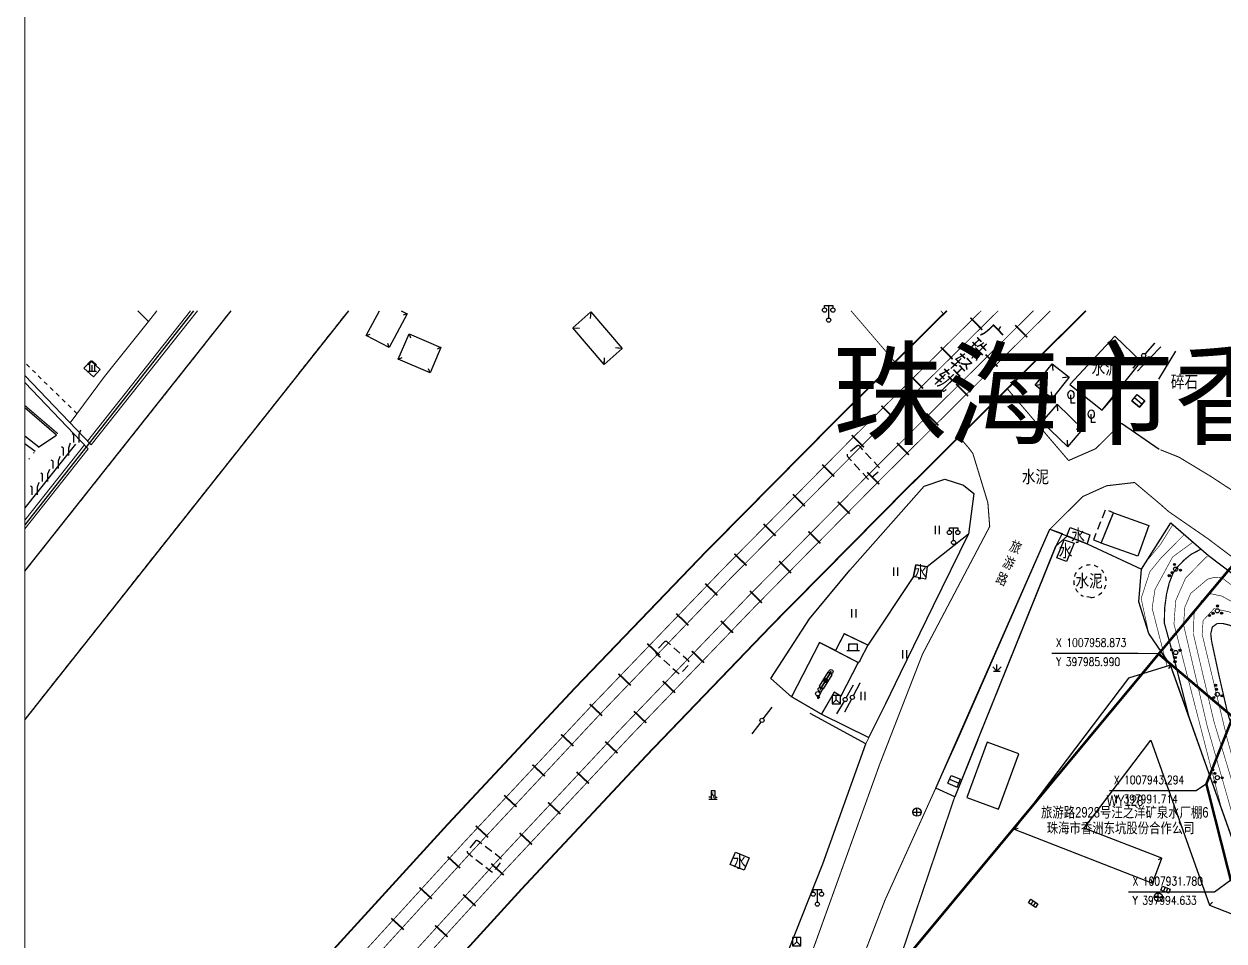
# Model space of a CAD drawing. Extents: x 396500 to 398250, y 1005980 to 1008200.
# Drawn here: x 397849.9 to 397993.8, y 1007924.5 to 1008034.4 of the extents above; entities that cross this region are included whole.
import ezdxf
from ezdxf.enums import TextEntityAlignment as Align

# ---------------------------------------------------------------- set-up
doc = ezdxf.new("R2010")
doc.units = 0
doc.header["$LTSCALE"] = 0.5
for name, pattern in [('X2', [10, 8, -2]), ('X31', [1.7999999999999998, 1.2, -0.6]), ('X4', [1.6, 0, -1.6]), ('X5', [3, 2, -1]), ('X6', [2, 1, -1])]:
    doc.linetypes.add(name, pattern=pattern)
doc.layers.get('0').update_dxf_attribs({"linetype": 'CONTINUOUS'})
doc.layers.add('ASSIST', color=7, linetype='CONTINUOUS', plot=False)
for name, color, linetype in [('DGX', 2, 'CONTINUOUS'), ('DLDW', 11, 'CONTINUOUS'), ('DLSS', 4, 'CONTINUOUS'), ('DMTZ', 3, 'CONTINUOUS'), ('GXYZ', 2, 'CONTINUOUS'), ('JMD', 6, 'CONTINUOUS'), ('SXSS', 5, 'CONTINUOUS'), ('ZBTZ', 3, 'CONTINUOUS'), ('权属人', 160, 'CONTINUOUS'), ('用地红线', 1, 'CONTINUOUS'), ('编号', 90, 'CONTINUOUS'), ('门牌号', 1, 'CONTINUOUS')]:
    doc.layers.add(name, color=color, linetype=linetype)
doc.layers.add('绘图层', color=6, linetype='CONTINUOUS', lineweight=5)
doc.styles.add('HZ', font='rs.shx', dxfattribs={"width": 0.8, "bigfont": 'hztxt.shx'})
doc.styles.add('正等线体', font='simhei.ttf')
doc.styles.add('等线体', font='simhei.ttf')
doc.styles.add('粗等线体', font='simhei.ttf')
doc.styles.add('细等线体', font='长等线体_0.TTF', dxfattribs={"width": 0.8})
doc.linetypes.add('10421', pattern='A,2,[150,AAA.SHX,S=1,R=0,X=0,Y=1],1e-11', length=2.00000000001)
doc.linetypes.add('10422', pattern='A,2,[150,AAA.SHX,S=1,R=0,X=0,Y=1],2,[177,AAA.SHX,S=1,R=0,X=0,Y=0.8],1e-09', length=4.000000001)
doc.linetypes.add('1161', pattern='A,0,[149,AAA.SHX,S=0.15,R=0,X=0,Y=0],-1.6', length=1.6)
doc.linetypes.add('443', pattern='A,5,[169,AAA.SHX,S=0.83,R=0,X=0,Y=0],5', length=10)
doc.linetypes.add('444', pattern='A,4.5,[145,AAA.SHX,S=1,R=0,X=0,Y=1],4.5,-0.5,[146,AAA.SHX,S=1,R=0,X=0,Y=0],-0.5', length=10)

# ---------------------------------------------------------------- blocks, each defined once
blk = doc.blocks.new('gc097')
for p, q in [((-1, 2.9), (-1, 3.5)), ((-1, 3.5), (1, 3.5)), ((0, 0.5), (0, 3.5)), ((1, 3.5), (1, 2.9))]:
    blk.add_line(p, q)
for centre in [(-1, 2.4), (1, 2.4), (0, 0)]:
    blk.add_circle(centre, 0.5)
blk = doc.blocks.new('gc101')
for p, q in [((0, 2.5), (-1, 1.5)), ((-1, 0), (1, 0)), ((-0.6, 0), (-0.5983115850127944, 1.901688414987206)), ((0, 0), (-0.0005166990142682656, 1.399999904650757)), ((0, 2.5), (1.002087048422828, 1.497912951577172)), ((0.6000000000000001, 0), (0.5987081131094926, 1.901291886890507))]:
    blk.add_line(p, q)
blk = doc.blocks.new('gc246')
at = {"flags": 128}
for points in [[(1.217165205044916, 3.346913961614623), (0.8067410330541137, 2.219282816671533), (0.8067410330541136, 0.419282816671533)], [(-0.3932589669458864, 0.419282816671533), (-0.3932589669458862, 2.219282816671533), (-0.8262716688381055, 2.469282816671533)]]:
    blk.add_lwpolyline(points, dxfattribs=at)
blk = doc.blocks.new('gc049')
for p, q in [((-1, 1), (-1, -1)), ((1, 1), (-1, 1)), ((-1, -1), (0, 0)), ((0, 0), (0, 1)), ((0, 0), (1, -1)), ((1, -1), (1, 1)), ((-1, -1), (1, -1))]:
    blk.add_line(p, q)
blk = doc.blocks.new('gc041')
for p, q in [((-1, 0.5), (1, 0.5)), ((-1, -0.5), (-1, 0.5)), ((-0.3300000000000001, 0.5), (-0.3300000000000001, -0.5)), ((0.3300000000000001, 0.5), (0.3300000000000001, -0.5)), ((1, 0.5), (1, -0.5)), ((1, -0.5), (-1, -0.5))]:
    blk.add_line(p, q)
blk = doc.blocks.new('gc043')
for p, q in [((-1, 0), (1, 0)), ((-8.881784197001252e-16, -1), (-8.881784197001252e-16, 1))]:
    blk.add_line(p, q)
blk.add_circle((0, 0), 1)
blk = doc.blocks.new('gc013c')
at = {"linetype": 'Continuous'}
blk.add_line((0.5, 0), (4, 0), dxfattribs=at)
at = {"linetype": 'Continuous', "const_width": 0.15, "flags": 128}
blk.add_lwpolyline([(3.775, 0, 1), (3.925, 0, 1)], format="xyb", close=True, dxfattribs=at)
blk = doc.blocks.new('gc170')
at = {"linetype": 'Continuous'}
blk.add_circle((0, 0), 0.5, dxfattribs=at)
blk = doc.blocks.new('gc232')
for p, q in [((0.5, 1), (0.5, -1)), ((0.5, -1), (0.1897334897496602, -0.4626026403593213)), ((0.5, -1), (0.8102500000000001, -0.4626312369517558))]:
    blk.add_line(p, q)
blk.add_circle((0, 0), 0.5)
blk = doc.blocks.new('A$C28A84825')
at = {"linetype": 'Continuous', "const_width": 0.2, "flags": 128}
blk.add_lwpolyline([(0.332572994039122, 1.427472111254405), (0.1325729940391219, 0.7274721112544054), (0.532572994039122, 0.7274721112544054), (0.332572994039122, 0.02747211125440541)], dxfattribs=at)
blk = doc.blocks.new('gc314')
for p, q in [((-0.5, 0.5), (-0.9999995954230021, 0.499363936454213)), ((-1, 0), (1, 0)), ((0.5, 0), (0.5, 0.5)), ((0.5, 0.5), (0.9999995954230021, 0.499363936454213))]:
    blk.add_line(p, q)
blk.add_lwpolyline([(-0.5, 0), (0.5, 0), (0.5, 2), (-0.5, 2)], close=True)
blk.add_blockref('A$C28A84825', (-0.332572994039122, 0.2725278887455946))
blk = doc.blocks.new('gc022')
for p, q in [((-1.5, 0), (1.5, 0)), ((-1, 0), (-1, 1.6)), ((-1, 1.6), (1, 1.6)), ((-1, 1.6), (-0.8, 1.4)), ((1, 1.6), (0.8, 1.4)), ((1, 1.6), (1, 0))]:
    blk.add_line(p, q)
blk = doc.blocks.new('gc143')
for p, q in [((2.498001805406602e-16, 1), (9.593355060531668e-17, 2)), ((2.498001805406602e-16, 1), (2.498001805406602e-16, 0)), ((1, 0), (0, 0))]:
    blk.add_line(p, q)
for centre, start, end in [((0.2249999999999998, 2), 102.6803834918198, 257.3196165081802), ((-0.2249999999999998, 2), 282.6803834918198, 77.31961650818025)]:
    blk.add_arc(centre, 1.025, start, end)
blk = doc.blocks.new('gc121')
for p, q in [((-0.5, -1), (-0.5, 1)), ((0.5, -1), (0.5, 1))]:
    blk.add_line(p, q)
blk = doc.blocks.new('gc124')
for p, q in [((-1, 1), (0, 0)), ((-0.8, 0), (0.8, 0)), ((0, 0), (0, 1.6)), ((0, 0), (1, 1))]:
    blk.add_line(p, q)
blk = doc.blocks.new('*U110')
at = {"linetype": 'Continuous'}
for points in [[(-0.2499999999999999, 2.2), (-0.2377641290737883, 2.122745751406264), (-0.2377641290737882, 2.277254248593737)], [(-0.2377641290737882, 2.277254248593737), (-0.2022542485937368, 2.053053686926882), (-0.2022542485937367, 2.346946313073119)], [(-0.2022542485937368, 2.053053686926882), (-0.2377641290737882, 2.277254248593737), (-0.2377641290737883, 2.122745751406264)], [(-0.2022542485937367, 2.346946313073119), (-0.1469463130731183, 1.997745751406264), (-0.1469463130731182, 2.402254248593737)], [(-0.1469463130731183, 1.997745751406264), (-0.2022542485937367, 2.346946313073119), (-0.2022542485937368, 2.053053686926882)], [(-0.1469463130731182, 2.402254248593737), (-0.07725424859373693, 1.962235870926212), (-0.0772542485937368, 2.437764129073789)], [(-0.07725424859373693, 1.962235870926212), (-0.1469463130731182, 2.402254248593737), (-0.1469463130731183, 1.997745751406264)], [(-0.0772542485937368, 2.437764129073789), (-1.387778780781446e-16, 1.95), (4.163336342344337e-17, 2.45)], [(-1.387778780781446e-16, 1.95), (-0.0772542485937368, 2.437764129073789), (-0.07725424859373693, 1.962235870926212)], [(4.163336342344337e-17, 2.45), (0.07725424859373665, 1.962235870926212), (0.07725424859373689, 2.437764129073789)], [(0.07725424859373665, 1.962235870926212), (4.163336342344337e-17, 2.45), (-1.387778780781446e-16, 1.95)], [(0.07725424859373689, 2.437764129073789), (0.1469463130731181, 1.997745751406263), (0.1469463130731183, 2.402254248593737)], [(0.1469463130731181, 1.997745751406263), (0.07725424859373689, 2.437764129073789), (0.07725424859373665, 1.962235870926212)], [(0.1469463130731183, 2.402254248593737), (0.2022542485937366, 2.053053686926882), (0.2022542485937368, 2.346946313073119)], [(0.2022542485937366, 2.053053686926882), (0.1469463130731183, 2.402254248593737), (0.1469463130731181, 1.997745751406263)], [(0.2022542485937368, 2.346946313073119), (0.2377641290737881, 2.122745751406263), (0.2377641290737884, 2.277254248593737)], [(0.2377641290737881, 2.122745751406263), (0.2022542485937368, 2.346946313073119), (0.2022542485937366, 2.053053686926882)], [(0.25, 2.2), (0.2377641290737884, 2.277254248593737), (0.2377641290737881, 2.122745751406263)]]:
    blk.add_solid(points, dxfattribs=at)
blk = doc.blocks.new('*U109')
at = {"linetype": 'Continuous'}
for points in [[(-0.2499999999999999, 1.2), (-0.2377641290737883, 1.122745751406263), (-0.2377641290737882, 1.277254248593737)], [(-0.2377641290737882, 1.277254248593737), (-0.2022542485937368, 1.053053686926882), (-0.2022542485937367, 1.346946313073118)], [(-0.2022542485937368, 1.053053686926882), (-0.2377641290737882, 1.277254248593737), (-0.2377641290737883, 1.122745751406263)], [(-0.2022542485937367, 1.346946313073118), (-0.1469463130731183, 0.9977457514062633), (-0.1469463130731182, 1.402254248593737)], [(-0.1469463130731183, 0.9977457514062633), (-0.2022542485937367, 1.346946313073118), (-0.2022542485937368, 1.053053686926882)], [(-0.1469463130731182, 1.402254248593737), (-0.07725424859373693, 0.9622358709262118), (-0.0772542485937368, 1.437764129073788)], [(-0.07725424859373693, 0.9622358709262118), (-0.1469463130731182, 1.402254248593737), (-0.1469463130731183, 0.9977457514062633)], [(-0.0772542485937368, 1.437764129073788), (-1.387778780781446e-16, 0.9500000000000002), (4.163336342344337e-17, 1.45)], [(-1.387778780781446e-16, 0.9500000000000002), (-0.0772542485937368, 1.437764129073788), (-0.07725424859373693, 0.9622358709262118)], [(4.163336342344337e-17, 1.45), (0.07725424859373665, 0.9622358709262117), (0.07725424859373689, 1.437764129073788)], [(0.07725424859373665, 0.9622358709262117), (4.163336342344337e-17, 1.45), (-1.387778780781446e-16, 0.9500000000000002)], [(0.07725424859373689, 1.437764129073788), (0.1469463130731181, 0.9977457514062632), (0.1469463130731183, 1.402254248593737)], [(0.1469463130731181, 0.9977457514062632), (0.07725424859373689, 1.437764129073788), (0.07725424859373665, 0.9622358709262117)], [(0.1469463130731183, 1.402254248593737), (0.2022542485937366, 1.053053686926882), (0.2022542485937368, 1.346946313073118)], [(0.2022542485937366, 1.053053686926882), (0.1469463130731183, 1.402254248593737), (0.1469463130731181, 0.9977457514062632)], [(0.2022542485937368, 1.346946313073118), (0.2377641290737881, 1.122745751406263), (0.2377641290737884, 1.277254248593737)], [(0.2377641290737881, 1.122745751406263), (0.2022542485937368, 1.346946313073118), (0.2022542485937366, 1.053053686926882)], [(0.25, 1.2), (0.2377641290737884, 1.277254248593737), (0.2377641290737881, 1.122745751406263)]]:
    blk.add_solid(points, dxfattribs=at)
blk = doc.blocks.new('*U108')
at = {"linetype": 'Continuous'}
for points in [[(-1.25, -0.5999999999999999), (-1.237764129073788, -0.6772542485937367), (-1.237764129073788, -0.522745751406263)], [(-1.237764129073788, -0.522745751406263), (-1.202254248593737, -0.7469463130731181), (-1.202254248593737, -0.4530536869268817)], [(-1.202254248593737, -0.7469463130731181), (-1.237764129073788, -0.522745751406263), (-1.237764129073788, -0.6772542485937367)], [(-1.202254248593737, -0.4530536869268817), (-1.146946313073118, -0.8022542485937366), (-1.146946313073118, -0.3977457514062632)], [(-1.146946313073118, -0.8022542485937366), (-1.202254248593737, -0.4530536869268817), (-1.202254248593737, -0.7469463130731181)], [(-1.146946313073118, -0.3977457514062632), (-1.077254248593737, -0.8377641290737882), (-1.077254248593737, -0.3622358709262117)], [(-1.077254248593737, -0.8377641290737882), (-1.146946313073118, -0.3977457514062632), (-1.146946313073118, -0.8022542485937366)], [(-1.077254248593737, -0.3622358709262117), (-1, -0.8499999999999999), (-1, -0.35)], [(-1, -0.8499999999999999), (-1.077254248593737, -0.3622358709262117), (-1.077254248593737, -0.8377641290737882)], [(-1, -0.35), (-0.9227457514062634, -0.8377641290737883), (-0.9227457514062631, -0.3622358709262116)], [(-0.9227457514062634, -0.8377641290737883), (-1, -0.35), (-1, -0.8499999999999999)], [(-0.9227457514062631, -0.3622358709262116), (-0.8530536869268819, -0.8022542485937367), (-0.8530536869268817, -0.3977457514062632)], [(-0.8530536869268819, -0.8022542485937367), (-0.9227457514062631, -0.3622358709262116), (-0.9227457514062634, -0.8377641290737883)], [(-0.8530536869268817, -0.3977457514062632), (-0.7977457514062634, -0.7469463130731182), (-0.7977457514062631, -0.4530536869268817)], [(-0.7977457514062634, -0.7469463130731182), (-0.8530536869268817, -0.3977457514062632), (-0.8530536869268819, -0.8022542485937367)], [(-0.7977457514062631, -0.4530536869268817), (-0.7622358709262118, -0.677254248593737), (-0.7622358709262116, -0.5227457514062631)], [(-0.7622358709262118, -0.677254248593737), (-0.7977457514062631, -0.4530536869268817), (-0.7977457514062634, -0.7469463130731182)], [(-0.75, -0.6), (-0.7622358709262116, -0.5227457514062631), (-0.7622358709262118, -0.677254248593737)]]:
    blk.add_solid(points, dxfattribs=at)
blk = doc.blocks.new('*U107')
at = {"linetype": 'Continuous'}
for points in [[(0.7500000000000001, -0.6), (0.7622358709262117, -0.6772542485937367), (0.7622358709262118, -0.5227457514062632)], [(0.7622358709262118, -0.5227457514062632), (0.7977457514062632, -0.7469463130731182), (0.7977457514062632, -0.4530536869268818)], [(0.7977457514062632, -0.7469463130731182), (0.7622358709262118, -0.5227457514062632), (0.7622358709262117, -0.6772542485937367)], [(0.7977457514062632, -0.4530536869268818), (0.8530536869268817, -0.8022542485937367), (0.8530536869268819, -0.3977457514062633)], [(0.8530536869268817, -0.8022542485937367), (0.7977457514062632, -0.4530536869268818), (0.7977457514062632, -0.7469463130731182)], [(0.8530536869268819, -0.3977457514062633), (0.922745751406263, -0.8377641290737883), (0.9227457514062632, -0.3622358709262118)], [(0.922745751406263, -0.8377641290737883), (0.8530536869268819, -0.3977457514062633), (0.8530536869268817, -0.8022542485937367)], [(0.9227457514062632, -0.3622358709262118), (0.9999999999999999, -0.8499999999999999), (1, -0.3500000000000001)], [(0.9999999999999999, -0.8499999999999999), (0.9227457514062632, -0.3622358709262118), (0.922745751406263, -0.8377641290737883)], [(1, -0.3500000000000001), (1.077254248593737, -0.8377641290737884), (1.077254248593737, -0.3622358709262117)], [(1.077254248593737, -0.8377641290737884), (1, -0.3500000000000001), (0.9999999999999999, -0.8499999999999999)], [(1.077254248593737, -0.3622358709262117), (1.146946313073118, -0.8022542485937368), (1.146946313073118, -0.3977457514062633)], [(1.146946313073118, -0.8022542485937368), (1.077254248593737, -0.3622358709262117), (1.077254248593737, -0.8377641290737884)], [(1.146946313073118, -0.3977457514062633), (1.202254248593737, -0.7469463130731184), (1.202254248593737, -0.4530536869268819)], [(1.202254248593737, -0.7469463130731184), (1.146946313073118, -0.3977457514062633), (1.146946313073118, -0.8022542485937368)], [(1.202254248593737, -0.4530536869268819), (1.237764129073788, -0.6772542485937371), (1.237764129073788, -0.5227457514062632)], [(1.237764129073788, -0.6772542485937371), (1.202254248593737, -0.4530536869268819), (1.202254248593737, -0.7469463130731184)], [(1.25, -0.6000000000000001), (1.237764129073788, -0.5227457514062632), (1.237764129073788, -0.6772542485937371)]]:
    blk.add_solid(points, dxfattribs=at)
blk = doc.blocks.new('gc160')
for centre, radius in [((0, 0), 0.5), ((0, 2.2), 0.25), ((0, 1.2), 0.25), ((-1, -0.6), 0.25), ((1, -0.6000000000000001), 0.25)]:
    blk.add_circle(centre, radius)
at = {"linetype": 'Continuous'}
for name in ['*U110', '*U109', '*U108', '*U107']:
    blk.add_blockref(name, (0, 0), dxfattribs=at)

msp = doc.modelspace()

# ---------------------------------------------------------------- linework, layer by layer
at = {"layer": 'ASSIST', "linetype": 'Continuous', "flags": 128}
for points in [[(397888.8274695566, 1008000), (397850.0302192221, 1007951.026507146)], [(397850.0302192221, 1007968.776707239), (397874.7807306174, 1008000)], [(397988.0178422469, 1007995.157792278), (397985.9851880405, 1007991.813679531)], [(397982.7782289438, 1007989.207265654), (397983.6759296581, 1007988.432426685)], [(397850.0302192221, 1007985.025961482), (397851.7019715965, 1007983.706403535), (397853.8323677323, 1007985.077617154), (397850.0302192221, 1007988.351306463)], [(397856.0993983601, 1007984.005969069), (397850.0302192221, 1007976.38492515)], [(397945.401, 1007954.626), (397946.71, 1007956.754)], [(397946.71, 1007956.754), (397945.401, 1007954.626)], [(397960.718, 1007943.386), (397961.833, 1007942.924)]]:
    msp.add_lwpolyline(points, dxfattribs=at)
for points in [[(397982.7782289438, 1007989.207265654), (397983.4316323918, 1007989.964275518), (397984.3293331061, 1007989.189436549), (397983.6759296581, 1007988.432426685)], [(397945.553, 1007951.657), (397951.2334972474, 1007948.842597359), (397953.2651311129, 1007952.943179989), (397955.0494482921, 1007956.57860388), (397959.002119266, 1007964.684186054), (397963.1706418317, 1007973.232406338), (397958.2474240019, 1007969.322047542), (397958.015529731, 1007967.844395825), (397956.5968221483, 1007968.150468842), (397951.127, 1007959.938), (397950.2128246261, 1007958.161552322), (397950.105, 1007957.936), (397949.975, 1007957.839), (397947.895, 1007953.827), (397947.0910860585, 1007954.295613152)]]:
    msp.add_lwpolyline(points, close=True, dxfattribs=at)
at = {"layer": 'ASSIST', "linetype": 'X4'}
msp.add_lwpolyline([(397851.7019715965, 1007983.706403535), (397850.0302192221, 1007981.580817724)], dxfattribs=at)
at = {"layer": 'ASSIST', "linetype": '1161'}
msp.add_lwpolyline([(397961.545, 1007941.769), (397959.2652969812, 1007942.802326583), (397972.948, 1007973.816), (397974.441, 1007973.306), (397973.6641770755, 1007971.773652233), (397973.2403559842, 1007970.723803153), (397964.2011311055, 1007948.332699642)], close=True, dxfattribs=at)
at = {"layer": 'ASSIST', "linetype": '1161', "flags": 128}
msp.add_lwpolyline([(398000.1721420163, 1007927.816650965), (397997.6464091484, 1007928.797857087), (397996.3463264855, 1007932.447150286), (397995.0537159347, 1007936.075469489), (397995.0537159347, 1007936.075469489), (397991.1258694326, 1007947.100817288), (397988.9927923, 1007953.08830108), (397988.9927923, 1007953.08830108), (397987.4080969571, 1007957.536493569), (397984.8039844411, 1007961.330714532), (397983.6342487605, 1007965.135764327), (397983.945952911, 1007969.039477577), (397985.1810993179, 1007970.986425789), (397987.4692420095, 1007974.593200904), (397991.975999532, 1007970.664143808), (397995.1028032826, 1007968.313693148), (397997.056425396, 1007966.856468436), (397999.8770925649, 1007964.724893757), (398000, 1007964.63823271)], dxfattribs=at)
at = {"layer": 'DGX', "linetype": 'Continuous', "const_width": 0.075, "flags": 128}
for points, elevation in [([(397987.7036193841, 1007974.388867282), (397986.1865636034, 1007971.957743823), (397984.57939342, 1007970.037963149)], 21), ([(397989.0752209994, 1007973.193084941), (397986.2805540371, 1007970.374122255), (397984.9336810014, 1007968.726946334), (397983.893031533, 1007965.512162594), (397984.8039844411, 1007961.330714532)], 21.5), ([(397986.9945910826, 1007957.406660964), (397985.2072345028, 1007964.3578511), (397985.5538401035, 1007966.599742411), (397987.6630868785, 1007970.492364628), (397990.1176586315, 1007972.284272574)], 22), ([(397993.5371589671, 1007940.332399595), (397987.8276, 1007962.465), (397988.0364, 1007965.2682), (397989.2184, 1007967.9518), (397991.755590318, 1007970.550910882), (397991.8533616695, 1007970.48425572)], 23), ([(397999.054056924, 1007928.52398383), (397998.0159741946, 1007931.246767571), (397997.2970763341, 1007932.463646729), (397996.3196830764, 1007934.915886942), (397995.5807736253, 1007937.790250004), (397994.734, 1007939.9806), (397991.809, 1007950.2352), (397988.9772, 1007962.373), (397989.1338, 1007964.4754), (397989.8362, 1007966.1302), (397991.881186414, 1007967.850976077), (397992.7677122273, 1007968.065657548), (397993.5711281757, 1007968.003330296), (397994.7545168874, 1007967.102623851), (397999.6903160361, 1007963.596884357), (398000, 1007963.305248456)], 23.5), ([(398000, 1007929.32213107), (397997.2444162042, 1007937.767373161), (397994.2128, 1007948.6798), (397991.2024, 1007961.243), (397991.3286, 1007962.8898), (397992.6364, 1007964.3064), (397994.414, 1007963.9216), (397998.6781728459, 1007961.955728626), (398000, 1007960.948087541)], 24.5)]:
    msp.add_lwpolyline(points, dxfattribs=dict(at, elevation=elevation))
at = {"layer": 'DGX', "color": 3, "linetype": 'Continuous', "lineweight": -2, "const_width": 0.15, "flags": 128}
for points, elevation in [([(397989.6431107612, 1007951.262876585), (397987.6223826395, 1007959.135354911), (397986.6784834713, 1007962.556697348), (397986.7041740801, 1007964.326137802), (397986.9393816805, 1007966.060845026), (397987.2606554838, 1007967.382418821), (397987.7108597679, 1007968.535174176), (397988.2671677691, 1007969.308891934), (397989.0267291654, 1007970.109720479), (397989.8708420462, 1007970.803056916), (397991.0857579472, 1007971.440269438)], 22.5), ([(398000, 1007958.977282807), (397996.6956726035, 1007961.331820092), (397995.2462917724, 1007962.04232355), (397994.5002175508, 1007962.31979144), (397993.6950444749, 1007962.521542895), (397993.0242366692, 1007962.522873044), (397992.426114746, 1007962.096977529), (397992.2386607729, 1007961.264173202), (397992.3413256693, 1007960.401654162), (397993.1822497161, 1007956.480654745), (397994.268981606, 1007951.769623686), (397994.9172384347, 1007949.694279986), (397995.9309641068, 1007945.358517825), (397997.0739100412, 1007941.387130367), (397998.4441728205, 1007937.640139519), (398000, 1007931.767080672)], 25)]:
    msp.add_lwpolyline(points, dxfattribs=dict(at, elevation=elevation))
at = {"layer": 'DGX', "linetype": 'Continuous', "const_width": 0.075, "elevation": 24}
msp.add_lwpolyline([(398000, 1007962.1915), (397993.582, 1007965.8012), (397992.2488, 1007966.0898), (397991.1212, 1007965.2374), (397990.2312, 1007963.6826), (397990.1658, 1007961.222), (397992.629, 1007950.7468), (397995.601, 1007940.9074), (397996.2987820819, 1007937.715605342), (397996.6805217004, 1007936.806777093), (397997.2622166375, 1007935.261757504), (397997.734860759, 1007933.553153457), (397998.2625985186, 1007932.257743581), (397999.8969895873, 1007927.927185071)], dxfattribs=at)
at = {"layer": 'DLDW', "color": 11, "linetype": 'Continuous'}
for p, q in [((397982.7782289438, 1007989.207265654), (397983.4316323918, 1007989.964275518)), ((397983.1049306678, 1007989.585770586), (397984.0026313821, 1007988.810931617)), ((397983.4316323918, 1007989.964275518), (397984.3293331062, 1007989.189436549)), ((397983.6759296581, 1007988.432426685), (397984.3293331062, 1007989.189436549)), ((397960.718, 1007943.386), (397961.1007908399, 1007944.309835036)), ((397960.9093954199, 1007943.847917518), (397962.0243954199, 1007943.385917518)), ((397961.1007908399, 1007944.309835036), (397962.2157908399, 1007943.847835036)), ((397961.833, 1007942.924), (397962.2157908399, 1007943.847835036))]:
    msp.add_line(p, q, dxfattribs=at)
at = {"layer": 'DLDW', "linetype": 'Continuous', "elevation": 21.635, "flags": 128}
msp.add_lwpolyline([(397857.114, 1007993.134), (397857.927, 1007993.982), (397859.06, 1007992.95), (397858.2691866481, 1007992.081791155)], close=True, dxfattribs=at)
at = {"layer": 'DLSS', "linetype": 'Continuous', "const_width": 0.2, "elevation": -27.346, "flags": 128}
for points in [[(397960.586330815, 1008000), (397947.2115052454, 1007986.78147645, 0.01078936300435638), (397900.6298838392, 1007938.338638793), (397878.5336705055, 1007914.129208585), (397850.0302192221, 1007881.656006695)], [(397850.0302192221, 1007863.859596513), (397865.826438153, 1007882.052456871), (397887.5137914291, 1007906.489991828), (397909.6973621134, 1007930.803373987, -0.01039434224522287), (397955.1500497047, 1007978.045273746), (397977.2705440611, 1008000)]]:
    msp.add_lwpolyline(points, format="xyb", dxfattribs=at)
at = {"layer": 'DLSS', "linetype": 'X2', "const_width": 0.1, "elevation": -27.346, "flags": 128}
for points in [[(397966.7532987612, 1008000), (397950.2647356855, 1007983.704126967, 0.01078645958311934), (397903.8252525601, 1007935.409144538), (397881.7638924787, 1007911.237900845), (397850.0302192221, 1007875.084595474)], [(397850.0302192221, 1007870.624192349), (397862.4933689098, 1007884.97828195), (397884.2169641346, 1007909.456654711), (397906.4296240561, 1007933.801918922, -0.0103971345311049), (397952.0222730711, 1007981.189516691), (397970.9747840276, 1008000)]]:
    msp.add_lwpolyline(points, format="xyb", dxfattribs=at)
at = {"layer": 'DLSS', "color": 7, "linetype": 'X2', "const_width": 0.1, "elevation": -27.346, "flags": 128}
for points in [[(397964.7118687721, 1008000), (397949.2540344881, 1007984.722810369, 0.01078742203718931), (397902.7675017486, 1007936.378885949), (397880.6946033133, 1007912.195000408), (397850.0302192221, 1007877.259906917)], [(397850.0302192221, 1007868.435422332), (397863.5718253616, 1007884.031594467), (397885.2836940484, 1007908.496753643), (397907.4869430861, 1007932.831703445, -0.01039623233866113), (397953.0343039693, 1007980.172156817), (397973.011856327, 1008000)]]:
    msp.add_lwpolyline(points, format="xyb", dxfattribs=at)
at = {"layer": 'DLSS', "linetype": 'Continuous', "lineweight": 0, "const_width": 0.1}
for points in [[(397949.1017470613, 1008000), (397954.3843254855, 1007993.842353583)], [(397959.8719308577, 1008000), (397960.2115980299, 1007999.601526961)]]:
    msp.add_lwpolyline(points, dxfattribs=at)
at = {"layer": 'DLSS', "linetype": 'Continuous', "flags": 128}
for points, const_width in [([(397964.8552904817, 1007997.702380067), (397963.4248103694, 1007999.149774847)], 0.2), ([(397968.8012976032, 1007998.265478768), (397970.2348377877, 1007996.821114707)], 0.2), ([(397961.2990379516, 1007994.187686917), (397959.8685578394, 1007995.635081696)], 0.2), ([(397965.2524915576, 1007994.743267013), (397966.6860317421, 1007993.298902952)], 0.2), ([(397957.7427854215, 1007990.672993766), (397956.3123053093, 1007992.120388546)], 0.2), ([(397961.703685512, 1007991.221055257), (397963.1372256965, 1007989.776691196)], 0.2), ([(397981.5235187829, 1007986.510077666), (397978.4326015155, 1007983.465236913), (397975.1985213555, 1007982.053055673), (397974.8034404604, 1007982.502751248), (397969.4183198389, 1007988.800864673), (397967.832671903, 1007990.661032517)], 0.125), ([(397954.1865328915, 1007987.158300616), (397952.7560527792, 1007988.605695395)], 0.2), ([(397958.1548794663, 1007987.698843502), (397959.5884196509, 1007986.254479441)], 0.2), ([(397950.6302803613, 1007983.643607465), (397949.1998002491, 1007985.091002245)], 0.2), ([(397954.6060734207, 1007984.176631746), (397956.0396136052, 1007982.732267685)], 0.2), ([(397947.1008674012, 1007980.119044025), (397945.6603450551, 1007981.556444585)], 0.2), ([(397951.0556033829, 1007980.648851114), (397952.4933893838, 1007979.208713477)], 0.2), ([(397943.5788043647, 1007976.577960058), (397942.1336661066, 1007978.010719778)], 0.2), ([(397947.5188978806, 1007977.106728699), (397948.9612342968, 1007975.671148446)], 0.2), ([(397940.0681493572, 1007973.02556578), (397938.6184101381, 1007974.453669836)], 0.2), ([(397943.9934198726, 1007973.553431381), (397945.4402922586, 1007972.122422891)], 0.2), ([(397936.5689386991, 1007969.461897942), (397935.1146135176, 1007970.88533156)], 0.2), ([(397940.4792046681, 1007969.988994748), (397941.9305985328, 1007968.562572352)], 0.2), ([(397933.0812085922, 1007965.886993412), (397931.6223124944, 1007967.305741866)], 0.2), ([(397936.9762874634, 1007966.413454499), (397938.4321882704, 1007964.991632485)], 0.2), ([(397929.6049951197, 1007962.300889177), (397928.1415431989, 1007963.714937789)], 0.2), ([(397933.4847033415, 1007962.826846445), (397934.9450965095, 1007961.409639052)], 0.2), ([(397926.1403342456, 1007958.703622337), (397924.6723416423, 1007960.112956477)], 0.2), ([(397930.004487272, 1007959.229206506), (397931.4693581745, 1007957.816627928)], 0.2), ([(397922.6872618144, 1007955.095230108), (397921.2147437161, 1007956.499835195)], 0.2), ([(397926.5356741108, 1007955.620570716), (397928.0050080766, 1007954.212635101)], 0.2), ([(397919.2458135506, 1007951.475749823), (397917.7687851916, 1007952.875611325)], 0.2), ([(397923.0782985994, 1007952.000975215), (397924.5520809125, 1007950.597696664)], 0.2), ([(397915.8160250587, 1007947.845218926), (397914.33450172, 1007949.240322362)], 0.2), ([(397919.6323953648, 1007948.370456256), (397921.1106112647, 1007946.971848823)], 0.2), ([(397912.3979318223, 1007944.203674979), (397910.9119288313, 1007945.594005915)], 0.2), ([(397916.1979989191, 1007944.7290502), (397917.6806336009, 1007943.335127892)], 0.2), ([(397908.9915692041, 1007940.551155656), (397907.5011019346, 1007941.936699707)], 0.2), ([(397912.7751436592, 1007941.076793516), (397914.2621822736, 1007939.687570294)], 0.2), ([(397905.5969724455, 1007936.887698745), (397904.1020563176, 1007938.268441578)], 0.2), ([(397909.3638638664, 1007937.413722784), (397910.8552915201, 1007936.029212562)], 0.2), ([(397902.2244827419, 1007933.210267362), (397900.7214159508, 1007934.582132961)], 0.2), ([(397905.9592986092, 1007933.731534983), (397907.4625969165, 1007932.359923085)], 0.2), ([(397898.8538055947, 1007929.517228563), (397897.3507388036, 1007930.889094162)], 0.2), ([(397902.5892448051, 1007930.037927349), (397904.0925431123, 1007928.66631545)], 0.2), ([(397895.4831284476, 1007925.824189765), (397893.9800616564, 1007927.196055363)], 0.2), ([(397899.219191001, 1007926.344319714), (397900.7224893082, 1007924.972707816)], 0.2)]:
    msp.add_lwpolyline(points, dxfattribs=dict(at, const_width=const_width))
at = {"layer": 'DLSS', "linetype": 'X6'}
msp.add_lwpolyline([(397856.3006293044, 1007987.6603767), (397850.0302192221, 1007993.775963802)], dxfattribs=at)
at = {"layer": 'DLSS', "linetype": 'Continuous', "flags": 128}
msp.add_lwpolyline([(397968.5961235799, 1007989.765406049, 0.1, 0.1, 0), (397967.832671903, 1007990.661032517, 0, 0, 0)], format="xyseb", dxfattribs=at)
at = {"layer": 'DLSS', "linetype": 'Continuous', "lineweight": 0, "const_width": 0.125, "flags": 128}
for points in [[(397962.0431200577, 1007984.914866819), (397963.2645306392, 1007983.491127522), (397963.7100208325, 1007982.903214637), (397965.5147213496, 1007976.984423097), (397965.7325657856, 1007974.142457107), (397957.6801184663, 1007958.866723235), (397952.5496410239, 1007945.679513937), (397944.6912220209, 1007923.864871691), (397937.1101597153, 1007904.704074669), (397916.6789517339, 1007864.273996965), (397896.41, 1007832.99), (397880.7789617496, 1007812.016954398), (397869.7920322008, 1007800.002688256), (397869.7895738167, 1007800)], [(398000, 1007975.139780851), (397999.5203114489, 1007975.390925203), (397992.2236359828, 1007980.162198139), (397988.4363755932, 1007982.449427751), (397986.2118016612, 1007983.336928438)], [(397876.9126135386, 1007800), (397876.9155306814, 1007800.003064673), (397881.6890304273, 1007805.017977233), (397891.8366305722, 1007817.617816229), (397893.3390538658, 1007819.483310664), (397908.1222044238, 1007840.748321737), (397921.8194569977, 1007861.338970298), (397930.6849163431, 1007877.550237238), (397940.0823767731, 1007896.565261808), (397946.2180779061, 1007911.438190861), (397947.5706406808, 1007914.838445201), (397953.1657708797, 1007929.345682482), (397961.9744116998, 1007948.779117565), (397972.948, 1007973.816), (397976.906, 1007977.742), (397979.76, 1007979.028), (397983.103, 1007979.415), (397986.1513249215, 1007976.850997968), (397987.206, 1007975.922), (397991.909, 1007972.676), (397994.9936884412, 1007970.349230108), (397997.3957854432, 1007968.728934329), (398000, 1007966.89355824)]]:
    msp.add_lwpolyline(points, dxfattribs=at)
at = {"layer": 'DLSS', "linetype": 'X5', "flags": 128}
for points, elevation in [([(397949.7941523598, 1007983.783021452), (397948.6766326928, 1007982.85342827, 0.3931556046365697), (397948.7335904582, 1007982.490408184), (397951.1214982286, 1007979.847033273), (397951.2170669325, 1007979.791038728), (397951.3899721927, 1007979.843917422), (397952.4944535287, 1007980.847175135), (397952.5500880661, 1007980.942129396), (397952.5225851826, 1007981.13478035), (397952.4630746148, 1007981.224851403), (397950.1439371287, 1007983.758884023, 0.3998483631544021)], 21.632), ([(397904.0342345986, 1007936.414298385), (397903.0990682566, 1007935.301438285, 0.3931556046365697), (397903.2194345061, 1007934.954249956), (397906.037850722, 1007932.775703543), (397906.1418273679, 1007932.737524709), (397906.3026303962, 1007932.820197386), (397907.2119148851, 1007934.003247163), (397907.2498482543, 1007934.106555309), (397907.1886520694, 1007934.291287076), (397907.114126568, 1007934.369391186), (397904.3827630332, 1007936.452507419, 0.3998483631544021)], 21.591)]:
    msp.add_lwpolyline(points, format="xyb", close=True, dxfattribs=dict(at, elevation=elevation))
at = {"layer": 'DLSS', "linetype": 'X6'}
msp.add_lwpolyline([(397976.9450590385, 1007965.811389341, -8.322568), (397977.8523302929, 1007965.638505887)], format="xyb", close=True, dxfattribs=at)
at = {"layer": 'DLSS', "linetype": 'X5', "flags": 128}
msp.add_lwpolyline([(397926.7082379191, 1007960.298863035), (397925.6927828258, 1007959.258745425, 0.3931556046365697), (397925.7869560529, 1007958.903556499), (397928.4352852033, 1007956.521144454), (397928.53612948, 1007956.475327447), (397928.7026433636, 1007956.545793836), (397929.6975162423, 1007957.657833859), (397929.743038676, 1007957.758029775), (397929.6957713482, 1007957.946806359), (397929.6272700632, 1007958.030244217), (397927.0586441316, 1007960.311007428, 0.3998483631544021)], format="xyb", close=True, dxfattribs=at)
at = {"layer": 'DMTZ', "linetype": 'Continuous'}
for p, q in [((397850.0302192221, 1007984.105392616), (397851.2727662518, 1007983.160681092)), ((397850.0302192221, 1007981.592975626), (397850.0362031066, 1007981.588426064))]:
    msp.add_line(p, q, dxfattribs=at)
at = {"layer": 'DMTZ', "linetype": '10422', "lineweight": 0}
for points in [[(397865.8413536134, 1008000), (397864.842, 1007998.704), (397859.593, 1007992.122), (397855.4815668078, 1007986.550432329)], [(397857.5453267362, 1007984.390893402), (397869.9001827181, 1008000)], [(397870.7250754936, 1008000), (397857.994836284, 1007983.920522138)], [(397850.0302192221, 1007974.896317791), (397857.169884333, 1007983.91656003)], [(397857.6193442395, 1007983.446240711), (397850.0302192221, 1007973.860468936)]]:
    msp.add_lwpolyline(points, dxfattribs=at)
at = {"layer": 'DMTZ', "linetype": '10422', "flags": 128}
for points in [[(397857.994836284, 1007983.920522138), (397850.0302192221, 1007992.254776693)], [(397850.0302192221, 1007991.387576654), (397857.6193442395, 1007983.446240711)]]:
    msp.add_lwpolyline(points, dxfattribs=at)
at = {"layer": 'DMTZ', "linetype": '10421', "lineweight": 0}
msp.add_lwpolyline([(397963.8354849839, 1007978.102620403), (397963.1706418317, 1007973.232406338), (397953.9960441752, 1007954.41843075), (397950.874, 1007948.117)], dxfattribs=at)
at = {"layer": 'DMTZ', "linetype": '10421'}
for points in [[(397983.6342487605, 1007965.135764327), (397983.945952911, 1007969.039477577), (397987.4692420095, 1007974.593200904), (397991.975999532, 1007970.664143808), (397994.771036264, 1007968.56116122), (397998.1393281674, 1007966.048721294), (397999.8770925649, 1007964.724893757), (398000, 1007964.63823271)], [(398000.1721420163, 1007927.816650965), (397997.6464091484, 1007928.797857087), (397996.3463264855, 1007932.447150286), (397995.0537159347, 1007936.075469489), (397991.1258694326, 1007947.100817288), (397987.4080969571, 1007957.536493569), (397984.8039844411, 1007961.330714532), (397983.6342487605, 1007965.135764327), (397983.945952911, 1007969.039477577)]]:
    msp.add_lwpolyline(points, dxfattribs=at)
at = {"layer": 'GXYZ', "linetype": 'Continuous'}
for p, q in [((397946.3234883763, 1007956.698243702), (397945.2764589223, 1007954.996120953)), ((397945.7875116237, 1007954.681756298), (397946.8345410777, 1007956.383879047)), ((397946.8345410777, 1007956.383879047), (397946.3234883763, 1007956.698243702)), ((397945.2764589223, 1007954.996120953), (397945.7875116237, 1007954.681756298))]:
    msp.add_line(p, q, dxfattribs=at)
at = {"layer": 'GXYZ', "linetype": 'Continuous', "const_width": 0.6, "flags": 128}
msp.add_lwpolyline([(397945.924514727, 1007955.477061374), (397946.186485273, 1007955.902938626)], dxfattribs=at)
at = {"layer": 'JMD', "linetype": 'Continuous'}
for p, q in [((397895.869103291, 1007999.625105984), (397895.390294307, 1007999.481085302)), ((397917.895, 1007999.883), (397917.8403547786, 1007999.084868495)), ((397917.895, 1007999.883), (397917.8608467366, 1007999.384167809)), ((397915.7410000001, 1007997.967), (397916.5391315054, 1007997.912354779)), ((397915.7410000001, 1007997.967), (397916.2398321909, 1007997.932846737)), ((397890.972, 1007997.054), (397891.450808984, 1007997.198020682)), ((397896.101, 1007997.229), (397896.2856574894, 1007996.76434786)), ((397893.699103291, 1007995.588105984), (397893.5550826091, 1007996.066914968)), ((397899.932, 1007995.577), (397899.4673478595, 1007995.392342511)), ((397921.653, 1007995.485), (397920.8548684947, 1007995.539645221)), ((397921.653, 1007995.485), (397921.1541678092, 1007995.519153263)), ((397894.802454509, 1007994.217663574), (397895.2671066494, 1007994.402321063)), ((397919.499, 1007993.569), (397919.5536452215, 1007994.367131505)), ((397919.499, 1007993.569), (397919.5331532634, 1007994.067832191)), ((397973.207, 1007993.641), (397973.3041330869, 1007992.846918667)), ((397973.207, 1007993.641), (397973.2677081794, 1007993.144699167)), ((397898.6334545089, 1007992.565663574), (397898.4487970195, 1007993.030315714)), ((397975.243, 1007992.055), (397974.448918667, 1007991.957866913)), ((397975.243, 1007992.055), (397974.7466991669, 1007991.994291821)), ((397971.198, 1007991.082), (397971.992081333, 1007991.179133087)), ((397971.198, 1007991.082), (397971.6943008331, 1007991.142708179)), ((397973.234, 1007989.496), (397973.1368669131, 1007990.290081333)), ((397973.234, 1007989.496), (397973.1732918206, 1007989.992300833)), ((397983.1049306677, 1007989.585770586), (397984.0026313821, 1007988.810931617)), ((397983.4316323918, 1007989.964275518), (397984.3293331061, 1007989.189436549)), ((397973.81, 1007988.814), (397973.8492209503, 1007988.014962005)), ((397973.81, 1007988.814), (397973.8345130939, 1007988.314601253)), ((397971.997, 1007986.675), (397972.7960379947, 1007986.71422095)), ((397971.997, 1007986.675), (397972.4963987467, 1007986.699513094)), ((397976.898, 1007985.822), (397976.0989620053, 1007985.78277905)), ((397976.898, 1007985.822), (397976.3986012533, 1007985.797486906)), ((397975.085, 1007983.683), (397975.0457790497, 1007984.482037995)), ((397975.085, 1007983.683), (397975.0604869061, 1007984.182398747)), ((397987.4080969571, 1007957.536493569), (397987.1851542466, 1007957.088948546)), ((397968.6690957699, 1007937.855812947), (397969.1501819827, 1007937.992033561)), ((397986.3897152732, 1007934.383173906), (397985.932128664, 1007934.181643524)), ((397985.2381794344, 1007931.418993545), (397985.0366490518, 1007931.876580154)), ((397992.075, 1007928.763), (397992.4335209767, 1007929.111515006))]:
    msp.add_line(p, q, dxfattribs=at)
at = {"layer": 'JMD', "linetype": '444', "flags": 128}
for points in [[(397870.2645252589, 1008000), (397850.0302192221, 1007974.365090034)], [(397964.3055706099, 1007948.591407195), (397973.6641770755, 1007971.773652233), (397975.0390752944, 1007973.005587903), (397977.4, 1007972.084), (397983.945952911, 1007969.039477577)]]:
    msp.add_lwpolyline(points, dxfattribs=at)
at = {"layer": 'JMD', "linetype": 'Continuous', "elevation": 15.955, "flags": 128}
msp.add_lwpolyline([(397895.171662212, 1008000), (397895.869103291, 1007999.625105984), (397893.699103291, 1007995.588105984), (397890.972, 1007997.054), (397892.5555570968, 1008000)], dxfattribs=at)
at = {"layer": 'JMD', "linetype": 'Continuous', "flags": 128}
for points in [[(397917.895, 1007999.883), (397921.653, 1007995.485), (397919.499, 1007993.569), (397915.7410000001, 1007997.967)], [(397973.234, 1007989.496), (397971.198, 1007991.082), (397973.207, 1007993.641), (397975.243, 1007992.055)], [(397973.81, 1007988.814), (397971.997, 1007986.675), (397975.085, 1007983.683), (397976.898, 1007985.822)], [(397983.4955702617, 1007970.589437059), (397979.111, 1007972.166), (397980.563, 1007975.79), (397984.8157036129, 1007974.26085244)], [(397965.4114693835, 1007948.299270469), (397962.9737693114, 1007941.68412736), (397966.7739579062, 1007940.283746467), (397969.2116579783, 1007946.898889577)]]:
    msp.add_lwpolyline(points, close=True, dxfattribs=at)
for points, elevation in [([(397896.101, 1007997.229), (397899.932, 1007995.577), (397898.6334545089, 1007992.565663574), (397894.802454509, 1007994.217663574)], 16.254), ([(397987.4080969571, 1007957.536493569), (397982.3860251146, 1007955.959663075), (397968.6690957699, 1007937.855812947), (397985.2381794344, 1007931.418993545), (397986.3897152732, 1007934.383173906), (397977.0663160845, 1007938.005162786), (397985.0354106149, 1007948.522917118), (397992.075, 1007928.763), (398002.9163496362, 1007924.55131207), (398002.8607081799, 1007926.772186757), (397997.6464091484, 1007928.797857087)], 20.989)]:
    msp.add_lwpolyline(points, close=True, dxfattribs=dict(at, elevation=elevation))
for points in [[(397982.7782289438, 1007989.207265654), (397983.4316323918, 1007989.964275518)], [(397984.3293331061, 1007989.189436549), (397983.6759296581, 1007988.432426685)]]:
    msp.add_lwpolyline(points, dxfattribs=at)
at = {"layer": 'JMD', "color": 6, "linetype": '443', "const_width": 0.15, "flags": 128}
for points in [[(397853.9872105751, 1007985.260984801), (397850.0302192221, 1007988.648768665)], [(397951.127, 1007959.938), (397948.28, 1007961.299), (397947.258, 1007959.297)]]:
    msp.add_lwpolyline(points, dxfattribs=at)
at = {"layer": 'JMD', "linetype": 'X5', "elevation": 21.001, "flags": 128}
msp.add_lwpolyline([(397978.175, 1007972.558), (397979.1168622325, 1007972.180631357), (397980.563, 1007975.79), (397979.6211377675, 1007976.167368643)], close=True, dxfattribs=at)
at = {"layer": 'JMD', "color": 6, "linetype": '443', "const_width": 0.15, "flags": 128}
msp.add_lwpolyline([(397949.975, 1007957.839), (397945.339472206, 1007960.242264659), (397941.971, 1007953.745), (397945.553, 1007951.657), (397947.0910860585, 1007954.295613152), (397947.895, 1007953.827)], close=True, dxfattribs=at)
at = {"layer": 'JMD', "linetype": '444', "elevation": 19.755, "flags": 128}
msp.add_lwpolyline([(397905.674, 1007861.065), (397917.397, 1007873.704), (397932.532, 1007896.234), (397935.797, 1007908.714), (397945.72, 1007933.722), (397950.874, 1007948.117), (397944.217, 1007951.746)], dxfattribs=at)
at = {"layer": 'JMD', "linetype": '443', "const_width": 0.15, "flags": 128}
msp.add_lwpolyline([(397961.545, 1007941.769), (397948.865, 1007904.345), (397935.68, 1007882.308), (397905.434, 1007832.228)], dxfattribs=at)
at = {"layer": 'SXSS', "linetype": 'X31', "flags": 128}
for points in [[(397888.8274695566, 1008000), (397850.0302192221, 1007951.026507146)], [(397850.0302192221, 1007968.776707239), (397874.7807306174, 1008000)]]:
    msp.add_lwpolyline(points, dxfattribs=at)
at = {"layer": 'SXSS', "linetype": '10421', "flags": 128}
for points in [[(397974.9636735733, 1007973.031977782), (397975.377, 1007974.009), (397977.73, 1007973.142), (397977.4, 1007972.084)], [(397974.676878082, 1007972.554173557), (397975.8601850094, 1007972.155106491), (397974.9566633163, 1007969.931945211), (397973.8019037563, 1007970.401254533)]]:
    msp.add_lwpolyline(points, close=True, dxfattribs=at)
at = {"layer": 'SXSS', "linetype": 'Continuous', "flags": 128}
msp.add_lwpolyline([(397956.5968221483, 1007968.150468842), (397956.8627670752, 1007969.539347738), (397958.2474240019, 1007969.322047542), (397958.015529731, 1007967.844395825)], close=True, dxfattribs=at)
at = {"layer": 'SXSS', "linetype": '10421', "elevation": 20.366, "flags": 128}
msp.add_lwpolyline([(397935.236, 1007935.122), (397936.87, 1007934.428), (397936.273, 1007932.963), (397934.6291689324, 1007933.632875186)], close=True, dxfattribs=at)
at = {"layer": 'ZBTZ', "linetype": '1161', "elevation": 21.716, "flags": 128}
msp.add_lwpolyline([(397864.842, 1007998.704), (397863.5654382329, 1008000)], dxfattribs=at)
at = {"layer": 'ZBTZ', "linetype": '1161', "flags": 128}
msp.add_lwpolyline([(397975.3304764512, 1007991.165725411), (397979.2263547903, 1007988.102749784), (397983.9059598894, 1007993.901728112), (397980.7251833174, 1007996.951384291)], close=True, dxfattribs=at)
for points in [[(397981.5235187829, 1007986.510077666), (397986.0693087117, 1007983.424637222)], [(397972.948, 1007973.816), (397974.9636735733, 1007973.031977782)], [(397964.3055706099, 1007948.591407195), (397961.545, 1007941.769), (397959.2652969812, 1007942.802326583)]]:
    msp.add_lwpolyline(points, dxfattribs=at)
at = {"layer": 'ZBTZ', "color": 7, "linetype": 'Continuous', "flags": 128}
msp.add_lwpolyline([(397941.971, 1007953.745), (397939.4692475655, 1007955.942136866), (397944.1057460627, 1007963.071920018), (397948.9458782236, 1007968.892610346), (397957.8831343679, 1007978.995284981), (397960.354, 1007979.802), (397962.6022436642, 1007979.102406694), (397963.8354849839, 1007978.102620403), (397963.1706418317, 1007973.232406338), (397958.2474240019, 1007969.322047542), (397956.8627670752, 1007969.539347738), (397956.5968221483, 1007968.150468842), (397951.127, 1007959.938), (397948.28, 1007961.299), (397947.258, 1007959.297), (397947.1420588127, 1007959.307723248), (397945.339472206, 1007960.242264659)], close=True, dxfattribs=at)
at = {"layer": '用地红线', "linetype": 'Continuous', "const_width": 0.3, "flags": 128}
msp.add_lwpolyline([(398194.5965, 1008040.96), (398203.34, 1008029.9365), (398203.7255, 1008028.5125), (398203.335, 1008026.4952), (398201.788, 1008021.146), (398199.8215, 1008019.3161), (398188.449, 1008013.55), (398184.589, 1008013.0085), (398180.191, 1008014.033), (398174.2175, 1008018.658), (398174.2124, 1008027.162), (398166.9044, 1008022.3561), (398123.5798, 1007997.0397), (398117.7153, 1008001.5263), (398053.5082, 1007988.8745), (398017.7472, 1007957.5965), (397994.8858, 1007951.3339), (397985.9904, 1007958.8734), (398036.8221, 1008019.6326), (398116.1067, 1008119.2679)], dxfattribs=at)
msp.add_lwpolyline([(397985.9904, 1007958.8734), (397994.8858, 1007951.3339), (397991.7137, 1007943.2938), (397994.6326, 1007931.7801), (398111.6141, 1007912.1863), (398114.221, 1007921.8685), (398145.0219, 1007916.9363), (398159.9243, 1007899.0222), (398177.7008, 1007902.4884), (398177.4579, 1007896.5109), (398139.8402, 1007871.366), (398158.0045, 1007843.858), (398153.1529, 1007833.7965), (398105.3453, 1007838.5785), (398095.5385, 1007849.9724), (398034.306, 1007851.206), (398029.6677, 1007841.121), (397918.3345, 1007848.8049), (397904.6549, 1007861.515), (397920.251, 1007877.673), (397930.5199, 1007889.5576), (397949.8694, 1007915.4128)], close=True, dxfattribs=at)
at = {"layer": '用地红线', "linetype": 'Continuous', "flags": 128}
for points in [[(397985.9904, 1007958.8734), (397983.5290674846, 1007958.928811568), (397973.1957341513, 1007958.928811568)], [(397991.7137, 1007943.2938), (397990.4871695118, 1007942.484620125), (397980.1157409404, 1007942.484620125)], [(397994.6326, 1007931.7801), (397992.6943267395, 1007930.343195969), (397982.3609934062, 1007930.343195969)]]:
    msp.add_lwpolyline(points, dxfattribs=at)
at = {"layer": '绘图层', "linetype": 'Continuous', "flags": 128}
msp.add_lwpolyline([(397850.0302192221, 1008199.99276312), (397850.0302192221, 1007799.99276312), (398250.0302192221, 1007799.99276312), (398250.0302192221, 1008199.99276312)], close=True, dxfattribs=at)

# ---------------------------------------------------------------- block references
at = {"layer": 'DLDW', "linetype": 'Continuous', "xscale": 0.5, "yscale": 0.5}
for name, p in [('gc097', (397946.425, 1007998.88, 21.558)), ('gc101', (397858.1150012974, 1007992.764071309)), ('gc097', (397961.401, 1007972.229, 21.66)), ('gc022', (397949.351755168, 1007959.269792471)), ('gc097', (397945.067, 1007928.885, 21.142))]:
    msp.add_blockref(name, p, dxfattribs=at)
at = {"layer": 'GXYZ', "linetype": 'Continuous', "yscale": 0.5}
for p, xscale, rotation in [((397984.1994373744, 1007994.630699606), 0.4999999999955932, 47.39522242508296), ((397984.838760578, 1007994.236959807), 0.5000000000222123, 45.48131568351605), ((397984.1994373744, 1007994.630699606), 0.4999999999866072, 228.7642691775798), ((397984.838760578, 1007994.236959807), 0.500000000054474, 227.0065851155914), ((397980.7519583574, 1007989.853391006), 0.500000000054474, 47.00658511559141), ((397980.7519583574, 1007989.853391006), 0.5000000000065291, 228.5149412994526), ((397948.408, 1007953.412, 23.796), 0.500000000020981, 60.66674320923992), ((397949.267, 1007953.665, 23.263), 0.4999999999606027, 61.96557679032732), ((397948.408, 1007953.412, 23.796), 0.4999999999479324, 238.6133085372659), ((397949.267, 1007953.665, 23.263), 0.5000000000398848, 242.054310950302), ((397938.4198441121, 1007950.90902504), 0.4999999999881209, 52.68055372967209), ((397938.4198441121, 1007950.90902504), 0.4999999999960308, 232.9112919791135)]:
    msp.add_blockref('gc013c', p, dxfattribs=dict(at, xscale=xscale, rotation=rotation))
at = {"layer": 'GXYZ', "linetype": 'Continuous', "xscale": 0.5, "yscale": 0.5}
for name, p in [('gc170', (397984.1994373744, 1007994.630699606)), ('gc170', (397984.838760578, 1007994.236959807)), ('gc170', (397980.7519583574, 1007989.853391006)), ('gc170', (397946.71, 1007956.754)), ('gc170', (397945.401, 1007954.626)), ('gc170', (397948.408, 1007953.412, 23.796)), ('gc170', (397949.267, 1007953.665, 23.263)), ('gc170', (397938.4198441121, 1007950.90902504)), ('gc314', (397932.562, 1007941.451, 21.063))]:
    msp.add_blockref(name, p, dxfattribs=at)
at = {"layer": 'GXYZ', "linetype": 'Continuous', "xscale": 0.4999999999617189, "yscale": 0.5, "zscale": 0.5, "rotation": 334.3697603371681}
msp.add_blockref('gc232', (397945.112, 1007954.103, 21.58), dxfattribs=at)
at = {"layer": 'GXYZ', "linetype": 'Continuous', "xscale": 0.5, "yscale": 0.5, "zscale": 0.5}
for name, p in [('gc049', (397947.3355514926, 1007953.386912551)), ('gc043', (397957.0110776832, 1007939.925358627)), ('gc043', (397985.9417838534, 1007929.724468444)), ('gc049', (397942.5944171373, 1007924.383848214))]:
    msp.add_blockref(name, p, dxfattribs=at)
at = {"layer": 'GXYZ', "yscale": 0.5, "zscale": 0.5}
for p, xscale, rotation in [((397986.817637191, 1007930.622732225), 0.5000000000028978, 338.8663820645921), ((397970.9554476092, 1007928.986572426), 0.5000000000315734, 325.771839714635)]:
    msp.add_blockref('gc041', p, dxfattribs=dict(at, xscale=xscale, rotation=rotation))
at = {"layer": 'ZBTZ', "linetype": 'Continuous', "xscale": 0.5, "yscale": 0.5}
for name, p in [('gc143', (397975.4755979395, 1007988.940107874)), ('gc143', (397977.9127647213, 1007986.598635584)), ('gc246', (397856.0993983601, 1007984.005969069)), ('gc246', (397854.8534731784, 1007982.441465812)), ('gc246', (397853.6075479967, 1007980.876962555)), ('gc246', (397852.3616228151, 1007979.312459298)), ('gc246', (397851.1156976334, 1007977.74795604)), ('gc121', (397959.4692475655, 1007973.745)), ('gc121', (397954.4692475655, 1007968.745)), ('gc121', (397949.4692475655, 1007963.745)), ('gc121', (397955.553, 1007958.842597359)), ('gc124', (397966.5907406494, 1007956.821757364)), ('gc121', (397950.553, 1007953.842597359))]:
    msp.add_blockref(name, p, dxfattribs=at)
at = {"layer": 'ZBTZ', "linetype": 'Continuous', "yscale": 0.5}
for p, xscale, rotation in [((397988.035718092, 1007969.039450728), 0.4999999999511205, 135.8830530729714), ((397993.035718092, 1007964.039450728), 0.500000000014461, 120.0897244195611), ((397988.035718092, 1007959.039450728), 0.4999999999945913, 175.7097079323), ((397993.035718092, 1007954.039450728), 0.5000000000054113, 11.16794335105081), ((397993.035718092, 1007944.039450728), 0.4999999999901745, 29.89471114442741)]:
    msp.add_blockref('gc160', p, dxfattribs=dict(at, xscale=xscale, rotation=rotation))

# ---------------------------------------------------------------- texts
at = {"layer": 'DLSS', "linetype": 'Continuous', "width": 0.8}
for s, style, p in [('水泥', '细等线体', (397979.5795712364, 1007993.138913494)), ('碎石', '细等线体', (397989.084677036, 1007991.522760402)), ('水泥', '细等线体', (397971.2192031836, 1007980.136162998)), ('水泥', '等线体', (397977.6499339886, 1007967.654391784))]:
    msp.add_text(s, height=1.5, dxfattribs=dict(at, style=style)).set_placement(p, align=Align.MIDDLE)
at = {"layer": 'DLSS', "linetype": 'Continuous', "insert": (397966.0717790631, 1007998.727614805), "char_height": 2, "width": 0.8, "attachment_point": 1, "rotation": 313.8563811968084, "line_spacing_factor": 0.8, "style": '正等线体'}
msp.add_mtext('{\\W0.8;广珠轻轨}', dxfattribs=at)
at = {"layer": 'DLSS', "linetype": 'Continuous', "insert": (397966.2957928538, 1007967.43243808), "char_height": 1.25, "width": 1.5, "attachment_point": 7, "rotation": 336.94241705933894, "style": '细等线体'}
msp.add_mtext('旅游路', dxfattribs=at)
at = {"layer": 'SXSS', "color": 5, "linetype": '10421', "style": '细等线体', "width": 0.8}
for p in [(397976.3338224925, 1007973.087340321), (397974.8270349795, 1007971.259458393), (397935.7498115367, 1007934.037396969)]:
    msp.add_text('水', height=1.5, dxfattribs=at).set_placement(p, align=Align.MIDDLE)
at = {"layer": 'SXSS', "color": 5, "linetype": 'Continuous', "style": '细等线体', "width": 0.8}
msp.add_text('水', height=1.5, dxfattribs=at).set_placement((397957.4331581232, 1007968.730561533), align=Align.MIDDLE)
at = {"layer": '权属人', "linetype": 'Continuous', "insert": (397972.5688024298, 1007938.645522979, 24), "char_height": 1.25, "attachment_point": 1, "style": '细等线体'}
msp.add_mtext_dynamic_manual_height_columns('珠海市香洲东坑股份合作公司', width=2.470452976762317, gutter_width=1, heights=[0], dxfattribs=at).dxf.set("width", 19.06097508041421)
at = {"layer": '用地红线', "linetype": 'Continuous', "style": 'HZ', "width": 0.8}
for s, p in [('X 1007958.873', (397973.6957341513, 1007959.428811568)), ('X 1007943.294', (397980.6157409404, 1007942.984620125)), ('X 1007931.780', (397982.8609934062, 1007930.843195969))]:
    msp.add_text(s, height=1, dxfattribs=at).set_placement(p, align=Align.BOTTOM_LEFT)
for s, p in [('Y 397985.990', (397973.6957341513, 1007958.428811568)), ('Y 397991.714', (397980.6157409404, 1007941.984620125)), ('Y 397994.633', (397982.8609934062, 1007929.843195969))]:
    msp.add_text(s, height=1, dxfattribs=at).set_placement(p, align=Align.TOP_LEFT)
at = {"layer": '绘图层', "color": 1, "linetype": 'Continuous', "style": '粗等线体'}
msp.add_text('珠海市香洲东坑股份合作公司叠加图8', height=10, dxfattribs=at).set_placement((398059.4327936452, 1007990.192748914), align=Align.MIDDLE)
at = {"layer": '编号', "linetype": 'Continuous', "insert": (397979.7581368925, 1007941.914232897, 24), "char_height": 1.25, "attachment_point": 1, "style": '细等线体'}
msp.add_mtext_dynamic_manual_height_columns('WY128', width=0.9323446756461635, gutter_width=1, heights=[0], dxfattribs=at)
at = {"layer": '门牌号', "linetype": 'Continuous', "insert": (397971.8882738946, 1007940.521405216, 24), "char_height": 1.25, "attachment_point": 1, "style": '细等线体'}
msp.add_mtext_dynamic_manual_height_columns('\\pt1.8;旅游路2928号汪之洋矿泉水厂棚6', width=9.872085658076685, gutter_width=1, heights=[0.6316438172286486], dxfattribs=at).dxf.set("width", 19.98788750590757)

doc.saveas('drawing.dxf')
